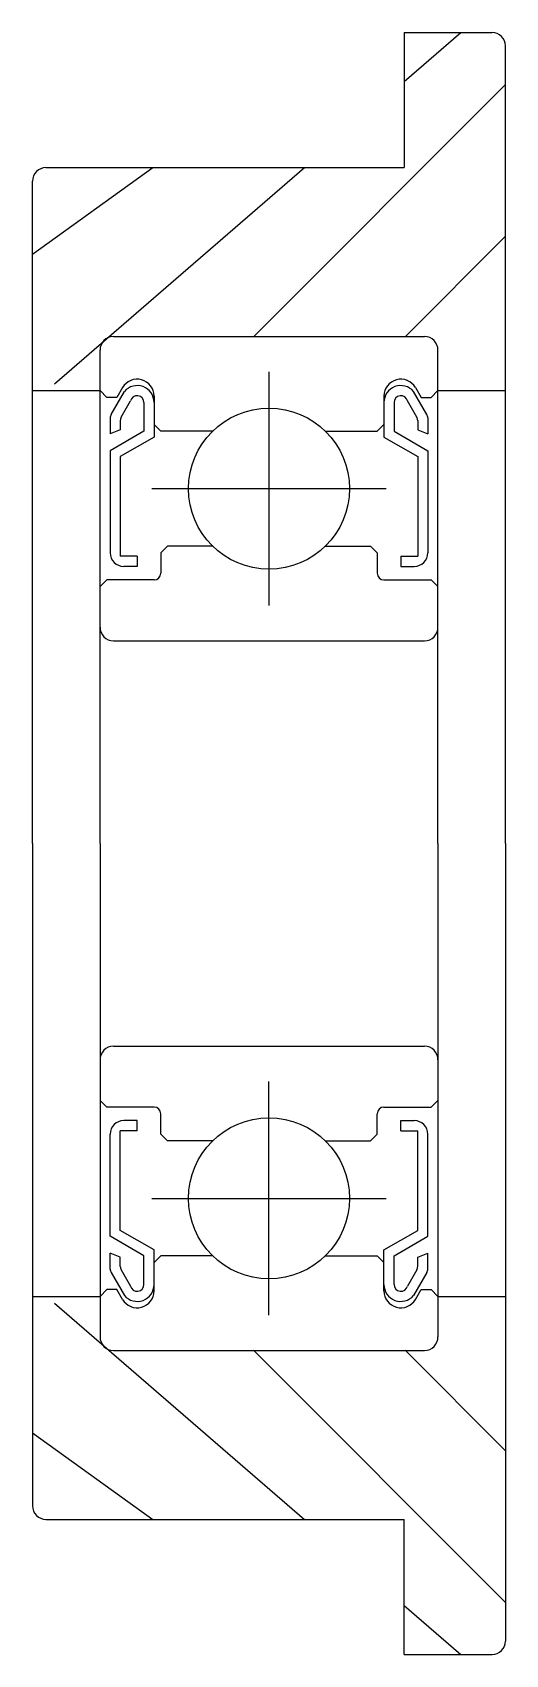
# Model space of a CAD drawing. Extents: x 10.3 to 57, y 10 to 62.
# Drawn here: x 50 to 57, y 38 to 62 of the extents above; entities outside this region: 2.
import ezdxf

# ---------------------------------------------------------------- set-up
doc = ezdxf.new("R2010")
doc.units = 0
doc.linetypes.add('CENTER', pattern=[50.8, 31.75, -6.35, 6.35, -6.35])
doc.layers.get('0').update_dxf_attribs({"linetype": 'CONTINUOUS'})
doc.layers.add('CENTER', color=1, linetype='CENTER')
doc.styles.get("Standard").update_dxf_attribs({"font": 'txt.shx', "bigfont": 'extfont.shx'})

msp = doc.modelspace()

# ---------------------------------------------------------------- linework, layer by layer
at = {"color": 7, "linetype": 'CONTINUOUS'}
for p, q in [((55.5, 62), (55.5, 60)), ((55.5, 62), (56.800038, 62)), ((57.000038, 50), (57.000038, 61.8)), ((50.2, 60), (55.5, 60)), ((50, 50), (50, 59.8)), ((51.199996, 57.500003), (55.799996, 57.500003)), ((50.999996, 50.000003), (50.999996, 57.300003)), ((55.999996, 50.000003), (55.999996, 57.300003)), ((50.001, 56.701162), (51.001, 56.701162)), ((51.099986, 56.600003), (50.999996, 56.699993)), ((51.163396, 56.346513), (51.360766, 56.688373)), ((51.333486, 56.744613), (51.249996, 56.600003)), ((55.836596, 56.346513), (55.639226, 56.688373)), ((55.666506, 56.744613), (55.749996, 56.600003)), ((55.900006, 56.600003), (55.999996, 56.699993)), ((55.99867, 56.7), (57.000038, 56.7)), ((51.249996, 56.600003), (51.099986, 56.600003)), ((51.313396, 56.306323), (51.452516, 56.547283)), ((51.649996, 56.525003), (51.649996, 56.099993)), ((51.799996, 56.619613), (51.799996, 56.200003)), ((51.799996, 56.525003), (51.799996, 56.013393)), ((55.199996, 56.619613), (55.199996, 56.200003)), ((55.199996, 56.525003), (55.199996, 56.013393)), ((55.349996, 56.525003), (55.349996, 56.099993)), ((55.686596, 56.306323), (55.547476, 56.547283)), ((55.749996, 56.600003), (55.900006, 56.600003)), ((51.149996, 56.296523), (51.149996, 56.063523)), ((51.299996, 56.256333), (51.299996, 56.118123)), ((51.899986, 56.100003), (51.799996, 56.199993)), ((55.100006, 56.100003), (55.199996, 56.199993)), ((55.699996, 56.256333), (55.699996, 56.118123)), ((55.849996, 56.296523), (55.849996, 56.063523)), ((51.299996, 56.118123), (51.149996, 56.063523)), ((51.649996, 56.099993), (51.149996, 55.811323)), ((51.799996, 56.013393), (51.299996, 55.724723)), ((52.666276, 56.100003), (51.899986, 56.100003)), ((54.333716, 56.100003), (55.100006, 56.100003)), ((55.199996, 56.013393), (55.699996, 55.724723)), ((55.349996, 56.099993), (55.849996, 55.811323)), ((55.699996, 56.118123), (55.849996, 56.063523)), ((51.149996, 55.811323), (51.149996, 54.300002)), ((51.299996, 55.724723), (51.299996, 54.250003)), ((55.699996, 55.724723), (55.699996, 54.250003)), ((55.849996, 55.811323), (55.849996, 54.300002)), ((51.549996, 54.250003), (51.299996, 54.250003)), ((51.549996, 54.250003), (51.549996, 54.100003)), ((51.999996, 54.400003), (51.899996, 54.300003)), ((51.899996, 54.300003), (51.899996, 54.000003)), ((52.666276, 54.400003), (51.999996, 54.400003)), ((54.333716, 54.400003), (54.999996, 54.400003)), ((54.999996, 54.400003), (55.099996, 54.300003)), ((55.099996, 54.300003), (55.099996, 54.000003)), ((55.449996, 54.250003), (55.449996, 54.100003)), ((55.449996, 54.250003), (55.699996, 54.250003)), ((51.549996, 54.100003), (51.349996, 54.100003)), ((55.449996, 54.100003), (55.649996, 54.100003)), ((51.099996, 53.899993), (50.999996, 53.800003)), ((51.799997, 53.900003), (51.099996, 53.900003)), ((55.199995, 53.900003), (55.899996, 53.900003)), ((55.899996, 53.899993), (55.999996, 53.800003)), ((50.999996, 53.650003), (51.000096, 53.650003)), ((51.199996, 53.000003), (55.799996, 53.000003)), ((50.999996, 51.825003), (50.999996, 51.825103)), ((50, 50), (50, 40.2)), ((50.999996, 50.000003), (50.999996, 42.700003)), ((55.999996, 50.000003), (55.999996, 42.700003)), ((57.000038, 50), (57.000038, 38.2)), ((51.199996, 47.000003), (55.799996, 47.000003)), ((51.099996, 46.100013), (50.999996, 46.200003)), ((51.799997, 46.100003), (51.099996, 46.100003)), ((55.199995, 46.100003), (55.899996, 46.100003)), ((55.899996, 46.100013), (55.999996, 46.200003)), ((51.549996, 45.900003), (51.349996, 45.900003)), ((51.549996, 45.750003), (51.549996, 45.900003)), ((51.899996, 45.700003), (51.899996, 46.000003)), ((55.099996, 45.700003), (55.099996, 46.000003)), ((55.449996, 45.750003), (55.449996, 45.900003)), ((55.449996, 45.900003), (55.649996, 45.900003)), ((51.149996, 44.188683), (51.149996, 45.700004)), ((51.549996, 45.750003), (51.299996, 45.750003)), ((51.299996, 44.275283), (51.299996, 45.750003)), ((51.999996, 45.600003), (51.899996, 45.700003)), ((52.666276, 45.600003), (51.999996, 45.600003)), ((54.333716, 45.600003), (54.999996, 45.600003)), ((54.999996, 45.600003), (55.099996, 45.700003)), ((55.449996, 45.750003), (55.699996, 45.750003)), ((55.699996, 44.275283), (55.699996, 45.750003)), ((55.849996, 44.188683), (55.849996, 45.700004)), ((51.649996, 43.900013), (51.149996, 44.188683)), ((51.799996, 43.986613), (51.299996, 44.275283)), ((55.199996, 43.986613), (55.699996, 44.275283)), ((55.349996, 43.900013), (55.849996, 44.188683)), ((51.149996, 43.703483), (51.149996, 43.936483)), ((51.299996, 43.881883), (51.149996, 43.936483)), ((51.799996, 43.475003), (51.799996, 43.986613)), ((55.199996, 43.475003), (55.199996, 43.986613)), ((55.699996, 43.881883), (55.849996, 43.936483)), ((55.849996, 43.703483), (55.849996, 43.936483)), ((51.299996, 43.743673), (51.299996, 43.881883)), ((51.313396, 43.693683), (51.452516, 43.452723)), ((51.649996, 43.475003), (51.649996, 43.900013)), ((51.899986, 43.900003), (51.799996, 43.800013)), ((51.799996, 43.380393), (51.799996, 43.800003)), ((52.666276, 43.900003), (51.899986, 43.900003)), ((54.333716, 43.900003), (55.100006, 43.900003)), ((55.100006, 43.900003), (55.199996, 43.800013)), ((55.199996, 43.380393), (55.199996, 43.800003)), ((55.349996, 43.475003), (55.349996, 43.900013)), ((55.686596, 43.693683), (55.547476, 43.452723)), ((55.699996, 43.743673), (55.699996, 43.881883)), ((51.163396, 43.653493), (51.360766, 43.311633)), ((55.836596, 43.653493), (55.639226, 43.311633)), ((50.001, 43.298838), (51.001, 43.298838)), ((51.099986, 43.400003), (50.999996, 43.300013)), ((51.249996, 43.400003), (51.099986, 43.400003)), ((51.333486, 43.255393), (51.249996, 43.400003)), ((55.666506, 43.255393), (55.749996, 43.400003)), ((55.749996, 43.400003), (55.900006, 43.400003)), ((55.900006, 43.400003), (55.999996, 43.300013)), ((55.99867, 43.3), (57.000038, 43.3)), ((51.199996, 42.500003), (55.799996, 42.500003)), ((50.2, 40), (55.5, 40)), ((55.5, 38), (55.5, 40)), ((55.5, 38), (56.800038, 38))]:
    msp.add_line(p, q, dxfattribs=at)
at = {"color": 3, "linetype": 'CONTINUOUS'}
for p, q in [((55.5, 61.275991), (56.337135, 62)), ((53.268537, 57.498838), (56.999038, 61.22934)), ((50, 58.720429), (51.779571, 60)), ((50.324635, 56.8), (54.024635, 60)), ((55.513601, 57.498838), (56.999038, 58.984276)), ((50.324635, 43.2), (54.024635, 40)), ((53.268537, 42.501162), (56.999038, 38.77066)), ((55.513601, 42.501162), (56.999038, 41.015724)), ((50, 41.279571), (51.779571, 40)), ((55.5, 38.724009), (56.337135, 38))]:
    msp.add_line(p, q, dxfattribs=at)
at = {"color": 7, "linetype": 'CONTINUOUS'}
for centre in [(53.499996, 55.250003), (53.499996, 44.750003)]:
    msp.add_circle(centre, 1.19062, dxfattribs=at)
for centre, radius, start, end in [((56.800038, 61.8), 0.2, 0, 90), ((50.2, 59.8), 0.2, 90, 180), ((51.199996, 57.300003), 0.2, 90, 180), ((55.799996, 57.300003), 0.2, 0, 90), ((51.549996, 56.619613), 0.25, 359.99956, 150.00021), ((51.549996, 56.525003), 0.25, 0, 139.19441), ((55.449996, 56.619613), 0.25, 29.99979, 180.00044), ((55.449996, 56.525003), 0.25, 40.80559, 180), ((51.549996, 56.525003), 0.1, 0, 167.12492), ((55.449996, 56.525003), 0.1, 12.87508, 180), ((51.249996, 56.296523), 0.1, 150.00032, 180.0006), ((51.399996, 56.256333), 0.1, 150.00032, 180.0006), ((55.599996, 56.256333), 0.1, 359.9994, 29.99968), ((55.749996, 56.296523), 0.1, 359.9994, 29.99968), ((51.349996, 54.300003), 0.2, 180.00032, 270.00031), ((55.649996, 54.300003), 0.2, 269.99969, 359.99968), ((51.799996, 54.000003), 0.1, 270.00058, 0), ((55.199996, 54.000003), 0.1, 180, 269.99942), ((51.199996, 53.200003), 0.2, 180, 270), ((55.799996, 53.200003), 0.2, 270, 0), ((51.199996, 46.800003), 0.2, 90, 180), ((55.799996, 46.800003), 0.2, 0, 90), ((51.799996, 46.000003), 0.1, 0, 89.99942), ((55.199996, 46.000003), 0.1, 90.00058, 180), ((51.349996, 45.700003), 0.2, 89.99969, 179.99968), ((55.649996, 45.700003), 0.2, 0.00032, 90.00031), ((51.249996, 43.703483), 0.1, 179.9994, 209.99968), ((51.399996, 43.743673), 0.1, 179.9994, 209.99968), ((55.599996, 43.743673), 0.1, 330.00032, 0.0006), ((55.749996, 43.703483), 0.1, 330.00032, 0.0006), ((51.549996, 43.475003), 0.25, 220.80559, 0), ((51.549996, 43.475003), 0.1, 192.87508, 0), ((55.449996, 43.475003), 0.25, 180, 319.19441), ((55.449996, 43.475003), 0.1, 180, 347.12492), ((51.549996, 43.380393), 0.25, 209.99979, 0.00044), ((55.449996, 43.380393), 0.25, 179.99956, 330.00021), ((51.199996, 42.700003), 0.2, 180, 270), ((55.799996, 42.700003), 0.2, 270, 0), ((50.2, 40.2), 0.2, 180, 270), ((56.800038, 38.2), 0.2, 270, 0)]:
    msp.add_arc(centre, radius, start, end, dxfattribs=at)
at = {"layer": 'CENTER', "color": 1, "linetype": 'CENTER'}
for p, q in [((53.499996, 56.980541), (53.499996, 53.519466)), ((51.767561, 55.250003), (55.232431, 55.250003)), ((53.499996, 43.019459), (53.499996, 46.480534)), ((51.767561, 44.749997), (55.232431, 44.749997))]:
    msp.add_line(p, q, dxfattribs=at)

# ---------------------------------------------------------------- texts
at = {"color": 7, "linetype": 'CONTINUOUS'}
for s, p in [('EKB 24', (10, 20)), ('EKB24', (10, 10))]:
    msp.add_text(s, height=2, dxfattribs=at).set_placement(p)

doc.saveas('drawing.dxf')
